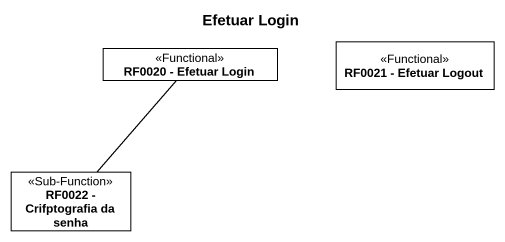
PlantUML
@startuml
title Efetuar Login
hide circle
hide empty members
class "RF0020 - Efetuar Login" as RF0020_Efetuar_Login <<Functional>>
class "RF0021 - Efetuar Logout" as RF0021_Efetuar_Logout <<Functional>>
class "RF0022 - Crifptografia da senha" as RF0022_Crifptografia_da <<Sub-Function>>
RF0020_Efetuar_Login -- RF0022_Crifptografia_da
@enduml
